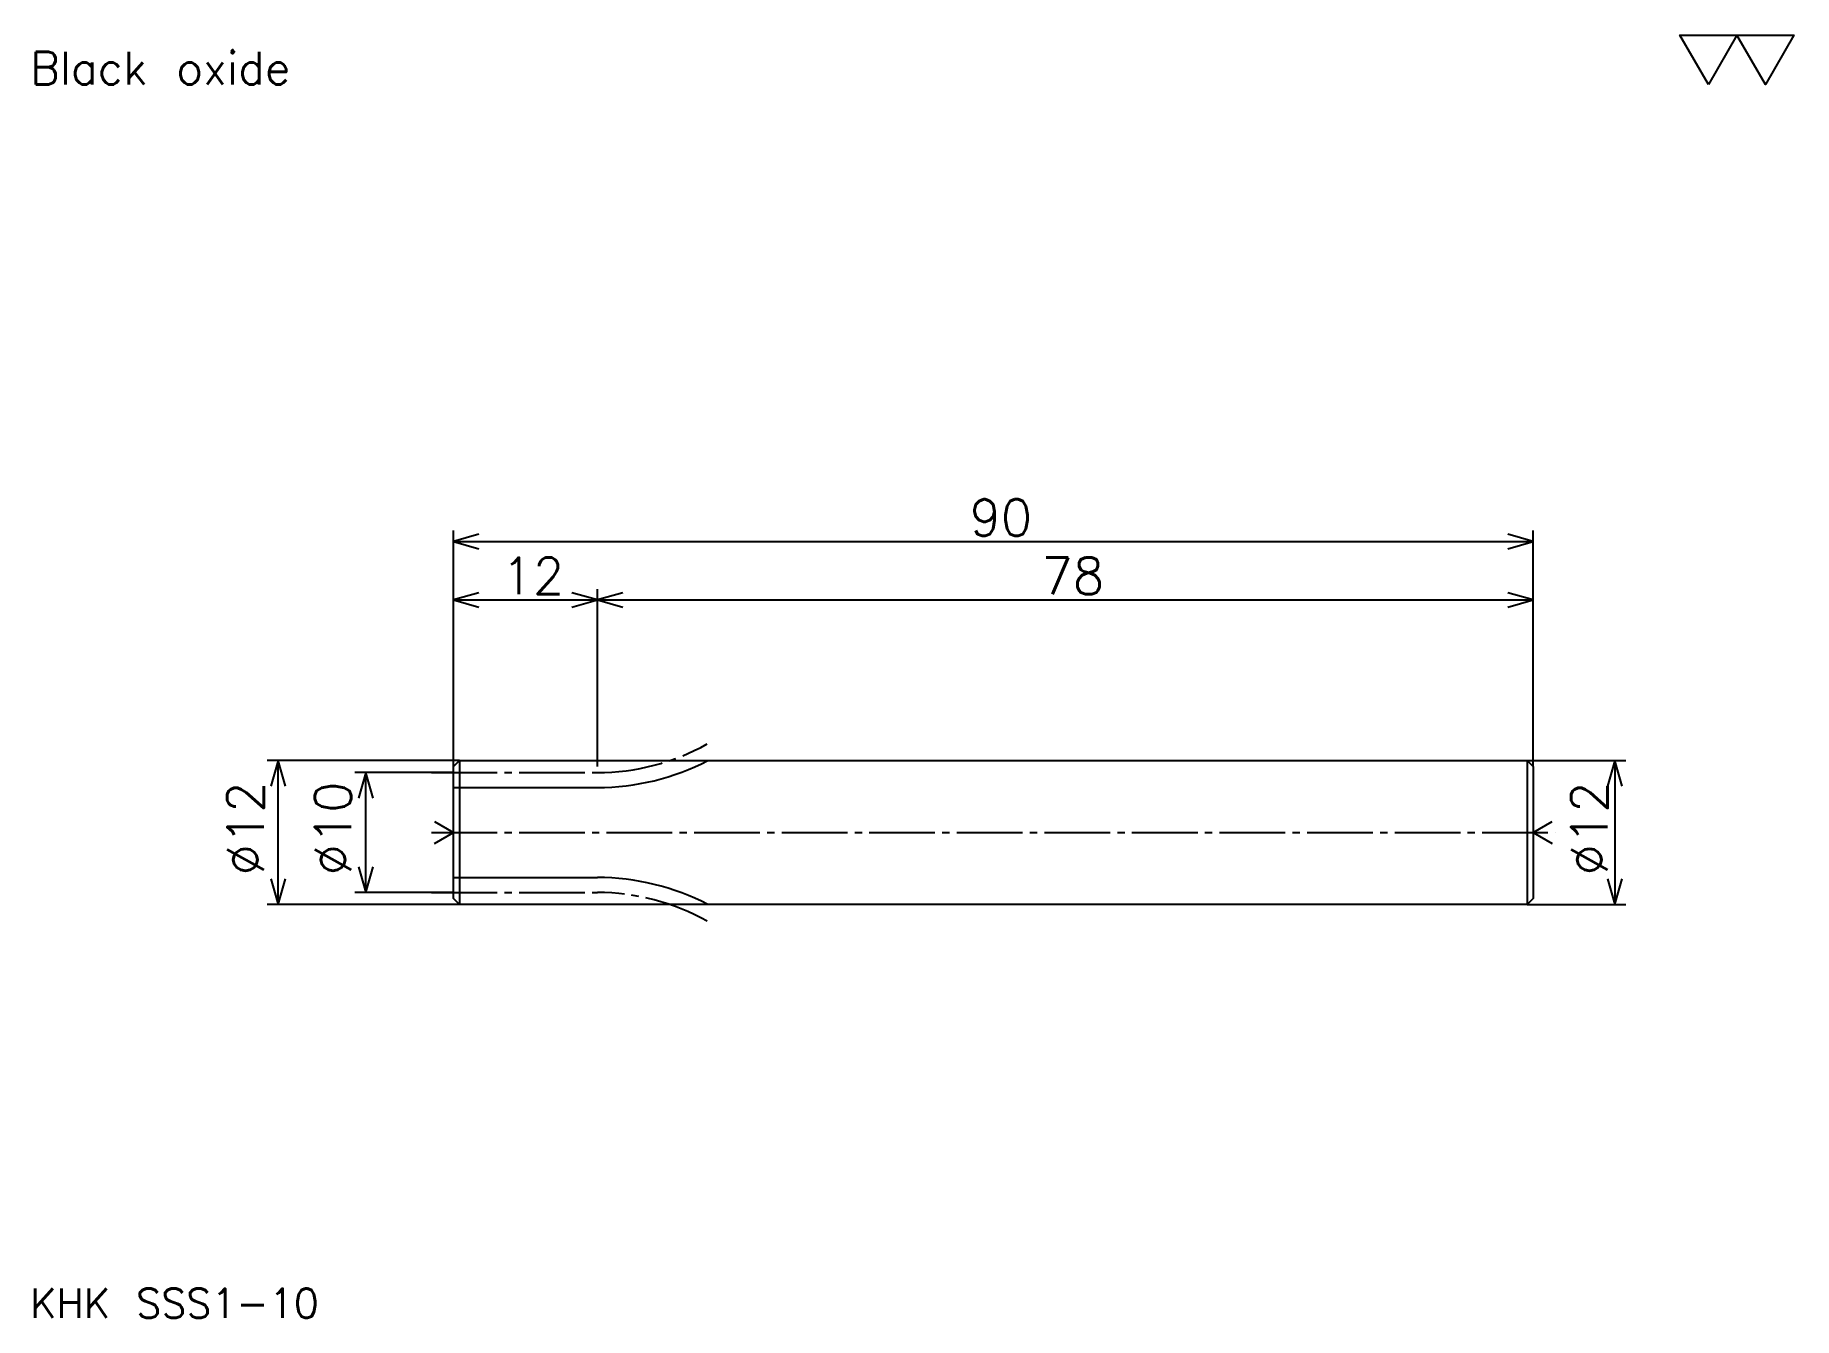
# Model space of a CAD drawing. Extents: x 6 to 153, y 7 to 114.
import ezdxf

# ---------------------------------------------------------------- set-up
doc = ezdxf.new("R2010")
doc.units = 0
doc.linetypes.add('DASHDOT', pattern=[7.297297, 5.472973, -0.608108, 0.608108, -0.608108])
doc.layers.get('0').update_dxf_attribs({"linetype": 'CONTINUOUS'})
doc.layers.add('DASHDOT', color=6, linetype='DASHDOT')
doc.styles.add('KANJI', font='TXT', dxfattribs={"bigfont": 'BIGFONT'})

msp = doc.modelspace()

# ---------------------------------------------------------------- linework, layer by layer
at = {"color": 5}
for p, q in [((41.351349, 53.128376), (41.351349, 72.283783)), ((131.351349, 53.128376), (131.351349, 72.283783)), ((41.351349, 71.37162), (131.351349, 71.37162)), ((41.351349, 53.128376), (41.351349, 67.418915)), ((53.351349, 53.128376), (53.351349, 67.418915)), ((41.351349, 66.506752), (53.351349, 66.506752)), ((53.351349, 66.506752), (131.351349, 66.506752)), ((41.351349, 53.128376), (25.844593, 53.128376)), ((26.756754, 41.128376), (26.756754, 53.128376)), ((41.351349, 52.628376), (41.351349, 53.128376)), ((41.851349, 53.128376), (41.351349, 53.128376)), ((53.351349, 52.628376), (53.351349, 53.128376)), ((130.851349, 53.128376), (139.060806, 53.128376)), ((131.351349, 52.628376), (131.351349, 53.128376)), ((138.148651, 53.128376), (138.148651, 41.128376)), ((41.351349, 52.128376), (33.141891, 52.128376)), ((34.05405, 42.128376), (34.05405, 52.128376)), ((41.351349, 41.128376), (25.844593, 41.128376)), ((41.351349, 42.128376), (33.141891, 42.128376)), ((41.851349, 41.128376), (41.351349, 41.128376)), ((130.851349, 41.128376), (139.060806, 41.128376))]:
    msp.add_line(p, q, dxfattribs=at)
at = {"color": 4}
for p, q in [((41.851349, 53.128376), (41.851349, 41.128376)), ((130.851349, 53.128376), (130.851349, 41.128376)), ((41.351349, 50.878376), (53.351349, 50.878376)), ((41.351349, 43.378376), (53.351349, 43.378376))]:
    msp.add_line(p, q, dxfattribs=at)
at = {"color": 7}
for p, q in [((39.771484, 48.040539), (41.351349, 47.128376)), ((39.771484, 46.216213), (41.351349, 47.128376)), ((131.351349, 47.128376), (132.931213, 48.040539)), ((131.351349, 47.128376), (132.931213, 46.216213))]:
    msp.add_line(p, q, dxfattribs=at)
msp.add_lwpolyline([(145.945953, 109.459457), (143.574326, 113.570267), (153.060822, 113.570267), (150.689194, 109.459457), (148.317581, 113.570267), (145.945953, 109.459457)], dxfattribs=at)
at = {"color": 5}
for points in [[(43.479729, 71.979729), (41.351349, 71.37162), (43.479729, 70.763512)], [(129.222961, 70.763512), (131.351349, 71.37162), (129.222961, 71.979729)], [(43.479729, 67.114861), (41.351349, 66.506752), (43.479729, 65.898643)], [(51.222969, 65.898643), (53.351349, 66.506752), (51.222969, 67.114861)], [(55.479729, 67.114861), (53.351349, 66.506752), (55.479729, 65.898643)], [(129.222961, 65.898643), (131.351349, 66.506752), (129.222961, 67.114861)], [(27.364862, 50.999996), (26.756754, 53.128376), (26.148645, 50.999996)], [(138.756744, 50.999996), (138.148651, 53.128376), (137.540527, 50.999996)], [(34.662159, 49.999996), (34.05405, 52.128376), (33.445942, 49.999996)], [(33.445942, 44.256756), (34.05405, 42.128376), (34.662159, 44.256756)], [(26.148645, 43.256756), (26.756754, 41.128376), (27.364862, 43.256756)], [(137.540527, 43.256756), (138.148651, 41.128376), (138.756744, 43.256756)]]:
    msp.add_lwpolyline(points, dxfattribs=at)
at = {"color": 4}
msp.add_lwpolyline([(41.351349, 52.628376), (41.851349, 53.128376), (130.851349, 53.128376), (131.351349, 52.628376), (131.351349, 41.628376), (130.851349, 41.128376), (41.851349, 41.128376), (41.351349, 41.628376), (41.351349, 52.628376)], dxfattribs=at)
for centre, start, end in [((53.351349, 70.878372), 270, 297.43924009), ((53.351349, 23.378376), 62.56075991, 90)]:
    msp.add_arc(centre, 20, start, end, dxfattribs=at)
at = {"layer": 'DASHDOT', "color": 7}
for p, q in [((39.527023, 52.128376), (53.351349, 52.128376)), ((39.527023, 47.128376), (133.175674, 47.128376)), ((39.527023, 42.128376), (53.351349, 42.128376))]:
    msp.add_line(p, q, dxfattribs=at)
for centre, start, end in [((53.351349, 70.878372), 270, 299.18575067), ((53.351349, 23.378376), 60.81424933, 90)]:
    msp.add_arc(centre, 18.75, start, end, dxfattribs=at)

# ---------------------------------------------------------------- texts
at = {"color": 7, "style": 'KANJI'}
for s, height, p in [('Black oxide', 2.736486, (6.081081, 109.459457)), ('90', 3.040541, (84.375, 71.858109)), ('12', 3.040541, (45.374996, 66.99324)), ('78', 3.040541, (90.375, 66.99324)), ('KHK SSS1-10', 2.432432, (6.081081, 6.689189))]:
    msp.add_text(s, height=height, dxfattribs=at).set_placement(p)
for s, p in [('%%c12', (25.540539, 43.55574)), ('%%c10', (32.837837, 43.55574)), ('%%c12', (137.540527, 43.55574))]:
    msp.add_text(s, height=3.040541, rotation=90, dxfattribs=at).set_placement(p)

doc.saveas('drawing.dxf')
